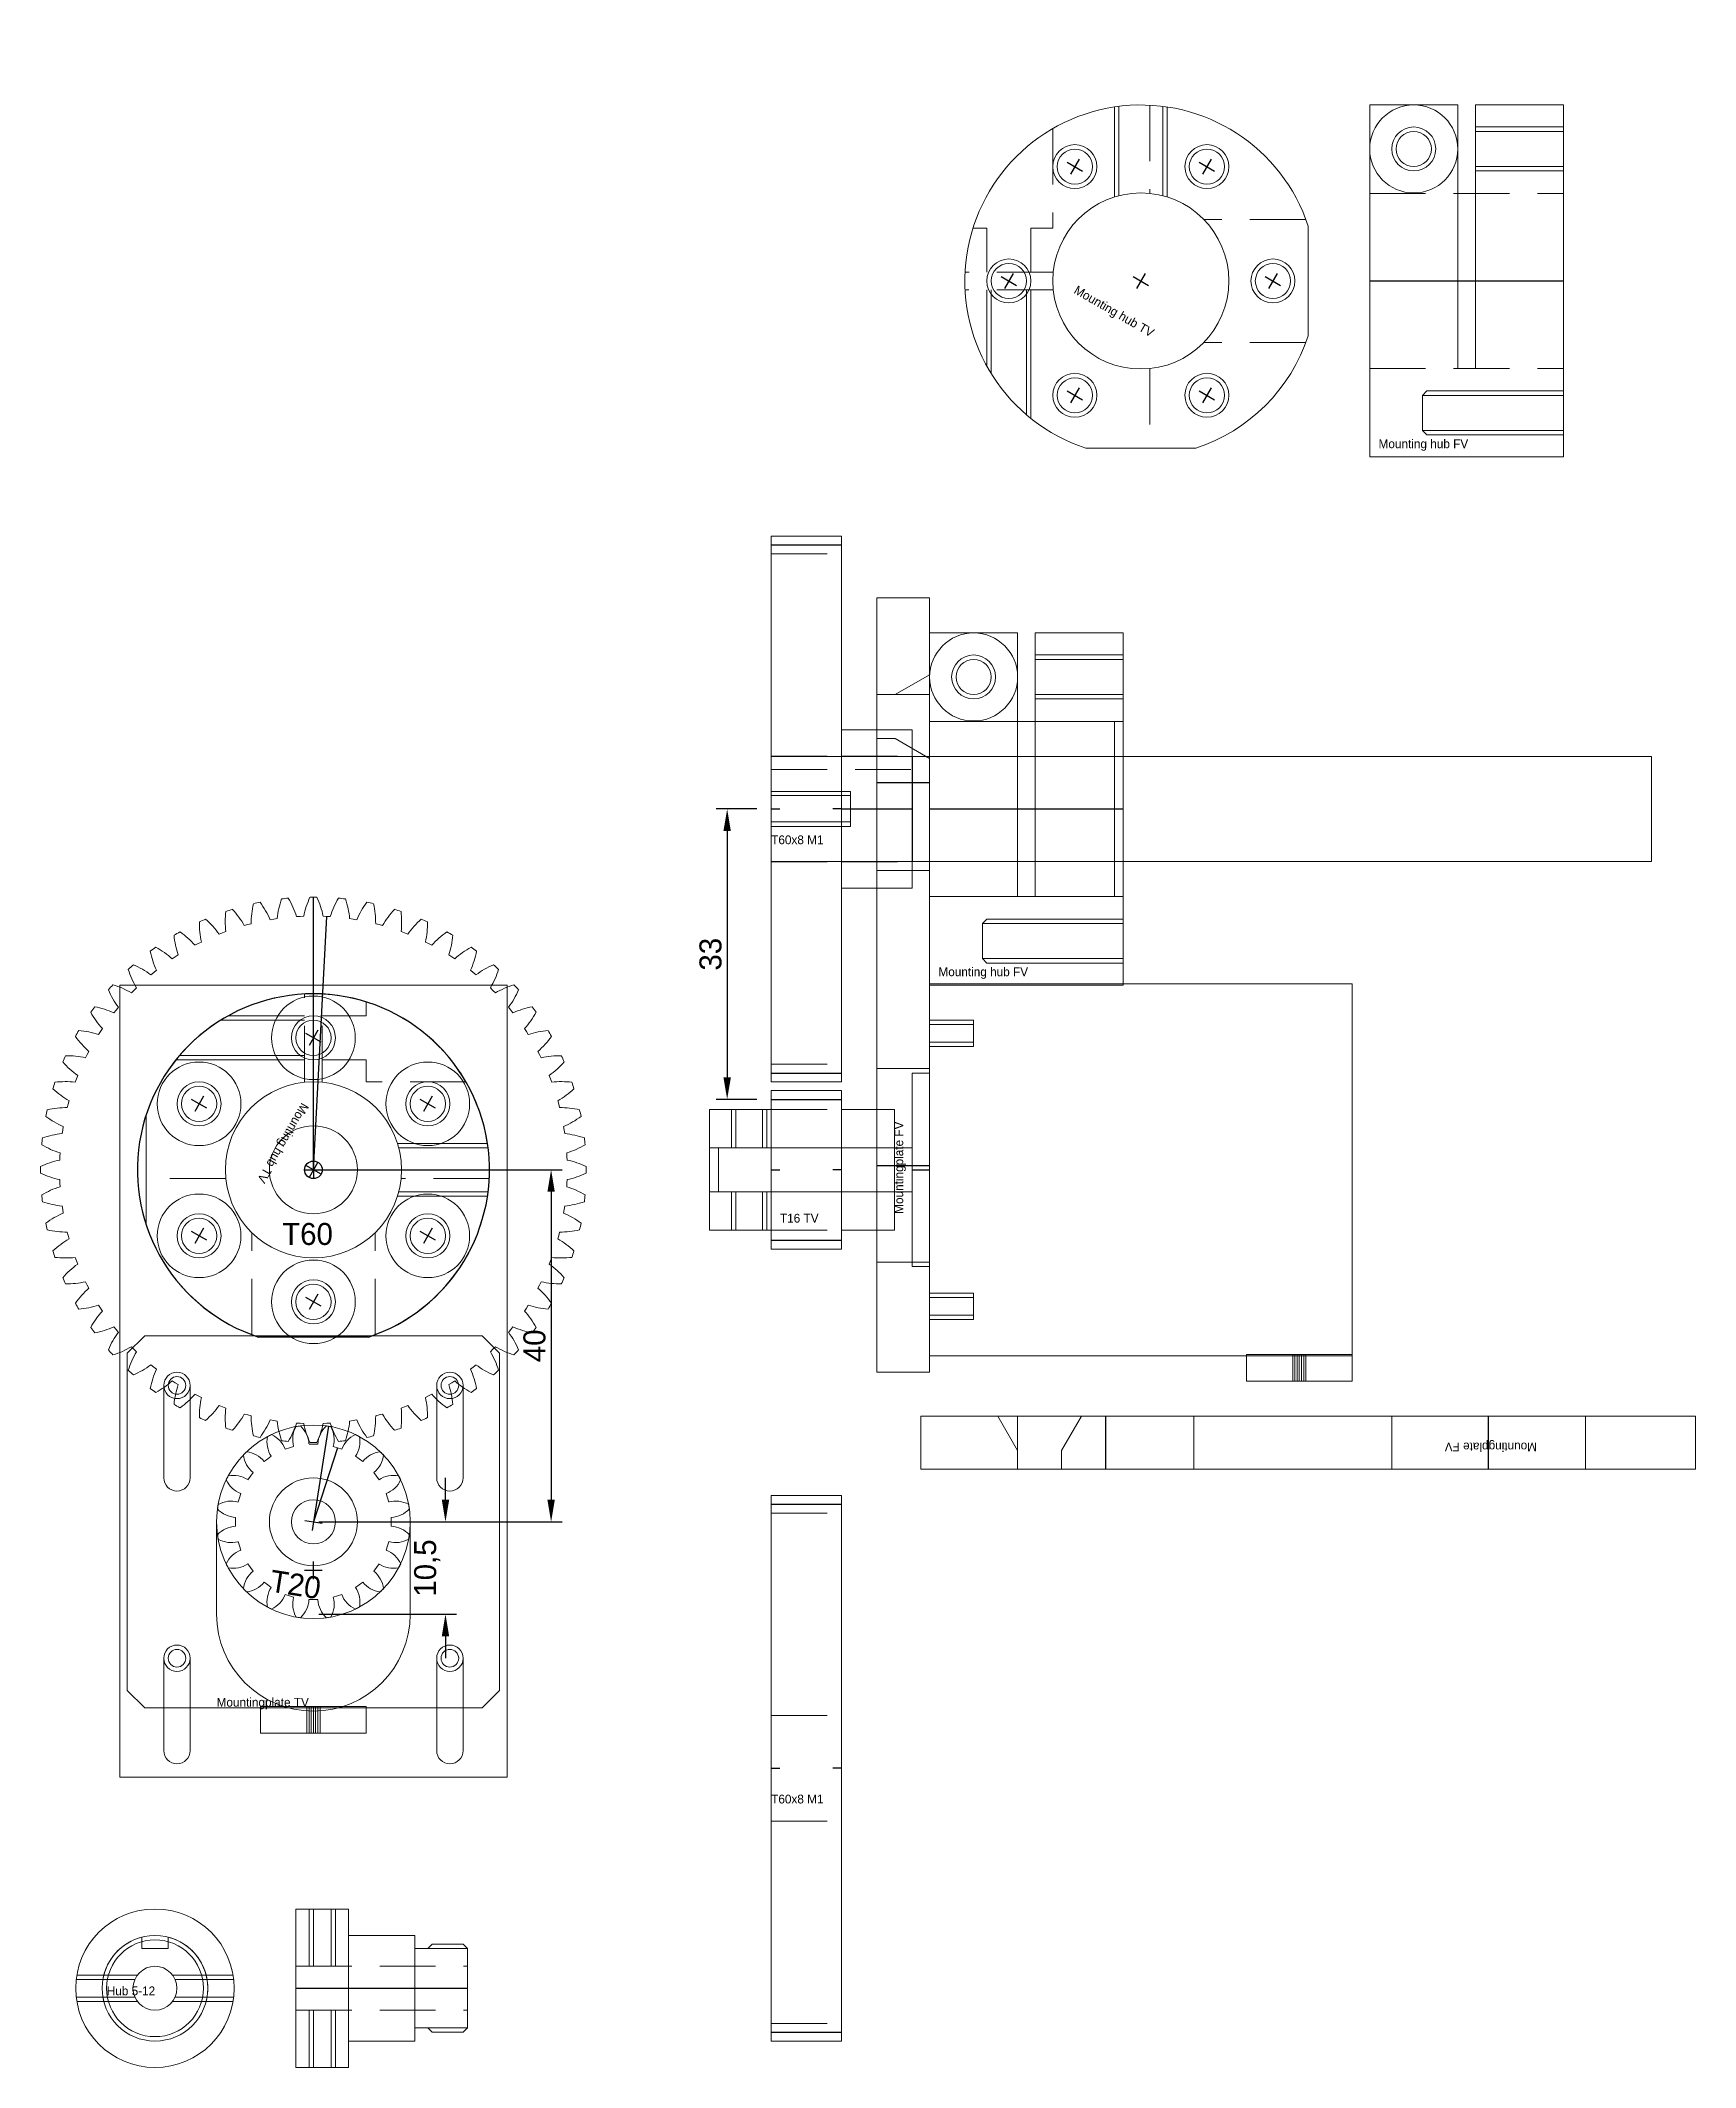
# Model space of a CAD drawing. Header units: millimetres. Extents: x 7 to 195, y 62 to 292.
import ezdxf

# ---------------------------------------------------------------- set-up
doc = ezdxf.new("R2010")
doc.units = ezdxf.units.MM
doc.linetypes.add('DASHED2', pattern=[9.525, 6.35, -3.175])
for name, color, linetype in [('Dim', 1, 'Continuous'), ('Hulplijn', 3, 'Continuous'), ('Text', 7, 'Continuous')]:
    doc.layers.add(name, color=color, linetype=linetype)
for name, color, linetype, lineweight in [('Inner', 8, 'DASHED2', 9), ('Main', 7, 'Continuous', 20), ('Screw', 7, 'Continuous', 20), ('Screw Inner', 8, 'Continuous', 9)]:
    doc.layers.add(name, color=color, linetype=linetype, lineweight=lineweight)
doc.dimstyles.new('ISO-25', dxfattribs={"dimtxt": 2.5, "dimasz": 2.5, "dimexe": 1.25, "dimexo": 0.625, "dimtad": 1, "dimtxsty": 'Standard', "dimcen": 2.5, "dimadec": 0, "dimazin": 0, "dimtfac": 1, "dimtmove": 0, "dimatfit": 3, "dimfxl": 1, "dimarcsym": 0})

# ---------------------------------------------------------------- blocks, each defined once
blk = doc.blocks.new('LEIAS FV')
at = {"layer": 'Hulplijn'}
blk.add_line((16, 6), (16, -6), dxfattribs=at)
at = {"layer": 'Inner'}
for p, q in [((16, 4.5), (16, 6)), ((0, 4.5), (16, 4.5))]:
    blk.add_line(p, q, dxfattribs=at)
at = {"layer": 'Main'}
for p, q in [((39, 9.95), (18, 9.95)), ((18, 9.95), (18, -9.95)), ((39, 9.95), (39, -9.95)), ((9, 2), (0, 2)), ((9, -2), (9, 2)), ((0, -2), (9, -2)), ((18, -9.95), (39, -9.95))]:
    blk.add_line(p, q, dxfattribs=at)
blk.add_lwpolyline([(0, -5.96), (100, -5.96), (100, 5.96), (0, 5.96)], close=True, dxfattribs=at)
at = {"layer": 'Screw Inner'}
for p, q in [((0, 1.54), (9, 1.54)), ((0, -1.46), (9, -1.46))]:
    blk.add_line(p, q, dxfattribs=at)
blk = doc.blocks.new('MOUNTINGPLATE TV')
at = {"layer": 'Hulplijn'}
for p, q in [((6.24, -19), (-6.24, -19)), ((-1, -45.5), (1, -45.5)), ((0, -46.5), (0, -44.5))]:
    blk.add_line(p, q, dxfattribs=at)
blk.add_circle((0, 0), 1, dxfattribs=at)
blk.add_arc((0, 0), 20, 288.1949, 251.8051, dxfattribs=at)
at = {"layer": 'Main'}
for p, q in [((-22, 21), (-22, -69)), ((-22, 21), (22, 21)), ((22, 21), (22, -69)), ((-17, -24.5), (-17, -35)), ((-14, -24.5), (-14, -35)), ((14, -24.5), (14, -35)), ((17, -24.5), (17, -35)), ((-11, -40), (-11, -50.5)), ((11, -40), (11, -50.5)), ((-17, -55.5), (-17, -66)), ((-14, -55.5), (-14, -66)), ((14, -55.5), (14, -66)), ((17, -55.5), (17, -66)), ((-22, -69), (22, -69))]:
    blk.add_line(p, q, dxfattribs=at)
for centre, radius in [((0, 15), 4.75), ((0, 15), 2.5), ((-12.99, 7.5), 4.75), ((12.99, 7.5), 4.75), ((-12.99, 7.5), 2.5), ((0, 0), 10), ((12.99, 7.5), 2.5), ((-12.99, -7.5), 4.75), ((12.99, -7.5), 4.75), ((-12.99, -7.5), 2.5), ((12.99, -7.5), 2.5), ((0, -15), 4.75), ((0, -15), 2.5)]:
    blk.add_circle(centre, radius, dxfattribs=at)
for centre, radius, start, end in [((-15.5, -24.5), 1.5, 0, 180), ((15.5, -24.5), 1.5, 0, 180), ((0, -40), 11, 0, 180), ((-15.5, -35), 1.5, 180, 0), ((15.5, -35), 1.5, 180, 0), ((0, -50.5), 11, 180, 0), ((-15.5, -55.5), 1.5, 0, 180), ((15.5, -55.5), 1.5, 0, 180), ((-15.5, -66), 1.5, 180, 0), ((15.5, -66), 1.5, 180, 0)]:
    blk.add_arc(centre, radius, start, end, dxfattribs=at)
at = {"layer": 'Text', "insert": (-11, -60), "char_height": 1, "attachment_point": 1}
blk.add_mtext('Mountingplate TV', dxfattribs=at)
blk = doc.blocks.new('Mountinghole M5')
at = {"layer": 'Hulplijn'}
for p, q in [((-1, 0), (1, 0)), ((0, 1), (0, -1))]:
    blk.add_line(p, q, dxfattribs=at)
at = {"layer": 'Screw'}
for radius in [2.5, 2]:
    blk.add_circle((0, 0), radius, dxfattribs=at)
blk = doc.blocks.new('MOUNTINGBUS TV')
at = {"layer": 'Hulplijn'}
for p, q in [((-1, 0), (1, 0)), ((0, 1), (0, -1))]:
    blk.add_line(p, q, dxfattribs=at)
at = {"layer": 'Inner'}
for p, q in [((-9.12, 17.8), (-4.11, 9.12)), ((12.72, 15.43), (2.68, 9.63)), ((-17.32, 10), (-11.66, 0.2)), ((19.72, 3.31), (9.68, -2.49)), ((-13.83, -1.05), (-11.66, 0.2)), ((-13.83, -1.05), (-11.33, -5.38)), ((-19.52, -4.34), (-18.16, -3.55)), ((-18.16, -3.55), (-15.66, -7.88)), ((-9.16, -4.13), (-17.82, -9.13)), ((-8.16, -5.87), (-16.82, -10.87)), ((5.84, -8.12), (10.37, -15.95))]:
    blk.add_line(p, q, dxfattribs=at)
at = {"layer": 'Main'}
for p, q in [((13.33, 14.91), (19.58, 4.09)), ((4.09, -19.58), (14.91, -13.33))]:
    blk.add_line(p, q, dxfattribs=at)
blk.add_circle((0, 0), 10, dxfattribs=at)
for start, end in [(48.1949, 281.8051), (318.1949, 11.8051)]:
    blk.add_arc((0, 0), 20, start, end, dxfattribs=at)
at = {"layer": 'Screw Inner'}
for p, q in [((-2.68, 9.64), (-7.76, 18.43)), ((-2.17, 9.76), (-7.29, 18.62)), ((-7.37, 6.76), (-12.48, 15.62)), ((-7.01, 7.14), (-12.09, 15.93)), ((-10.76, -7.37), (-3.66, -19.66)), ((-10.33, -7.12), (-3.02, -19.77)), ((-14.66, -9.62), (-10.31, -17.14)), ((-14.22, -9.37), (-9.45, -17.62))]:
    blk.add_line(p, q, dxfattribs=at)
at = {"layer": 'Dim'}
for p in [(0, 15), (-12.99, 7.5), (12.99, 7.5), (-12.99, -7.5), (12.99, -7.5), (0, -15)]:
    blk.add_blockref('Mountinghole M5', p, dxfattribs=at)
at = {"layer": 'Text', "insert": (-6, -4), "char_height": 1, "attachment_point": 1}
blk.add_mtext('Mounting hub TV', dxfattribs=at)
blk = doc.blocks.new('MOUNTINGPLATE FV')
at = {"layer": 'Hulplijn'}
for p, q in [((-6, 0), (0, 0)), ((-6, -43.5), (0, -43.5))]:
    blk.add_line(p, q, dxfattribs=at)
at = {"layer": 'Inner'}
for p, q in [((-3.9, 10), (0, 12.25)), ((-6, 10), (0, 10)), ((-6, 10), (-3.9, 10)), ((-6, 5), (-3.9, 5)), ((-3.9, 5), (0, 2.75)), ((-6, -10), (0, -10)), ((-6, -32.5), (0, -32.5)), ((-6, -54.5), (0, -54.5))]:
    blk.add_line(p, q, dxfattribs=at)
at = {"layer": 'Main'}
for p, q in [((-6, 21), (0, 21)), ((-6, -67), (-6, 21)), ((0, 21), (0, -67)), ((0, -67), (-6, -67))]:
    blk.add_line(p, q, dxfattribs=at)
at = {"layer": 'Text', "insert": (-4, -49), "char_height": 1, "attachment_point": 1, "rotation": 90}
blk.add_mtext('Mountingplate FV', dxfattribs=at)
blk = doc.blocks.new('NEMA 17 STEPPER FV')
at = {"layer": 'Hulplijn'}
blk.add_line((-2, 0), (0, 0), dxfattribs=at)
at = {"layer": 'Main'}
for p, q in [((-2, 2.5), (-24, 2.5)), ((-24, 2.5), (-24, -2.5)), ((-24, -2.5), (-2, -2.5)), ((41.25, -24), (41.25, -21)), ((41.5, -24), (41.5, -21)), ((41.75, -24), (41.75, -21)), ((42, -24), (42, -21)), ((42.25, -24), (42.25, -21)), ((42.5, -24), (42.5, -21)), ((42.75, -24), (42.75, -21))]:
    blk.add_line(p, q, dxfattribs=at)
for points in [[(0, -21.15), (48, -21.15), (48, 21.15), (0, 21.15)], [(-2, -11), (0, -11), (0, 11), (-2, 11)], [(36, -21), (48, -21), (48, -24), (36, -24)]]:
    blk.add_lwpolyline(points, close=True, dxfattribs=at)
at = {"layer": 'Screw Inner'}
for p, q in [((0, 17), (5, 17)), ((0, 16.5), (5, 16.5)), ((5, 17), (5, 14)), ((5, 14.5), (0, 14.5)), ((5, 14), (0, 14)), ((0, -14), (5, -14)), ((0, -14.5), (5, -14.5)), ((5, -14), (5, -17)), ((5, -16.5), (0, -16.5)), ((5, -17), (0, -17))]:
    blk.add_line(p, q, dxfattribs=at)
blk = doc.blocks.new('MOUNTINGBUS FV')
at = {"layer": 'Hulplijn'}
blk.add_line((0, 0), (22, 0), dxfattribs=at)
at = {"layer": 'Inner'}
for p, q in [((0, 9.95), (22, 9.95)), ((0, -9.95), (22, -9.95))]:
    blk.add_line(p, q, dxfattribs=at)
at = {"layer": 'Main'}
for p, q in [((0, 20), (10, 20)), ((0, 20), (0, -20)), ((10, 20), (10, -9.95)), ((12, 20), (12, -9.95)), ((12, 20), (22, 20)), ((22, 20), (22, -20)), ((10, -9.95), (12, -9.95)), ((0, -20), (22, -20))]:
    blk.add_line(p, q, dxfattribs=at)
blk.add_circle((5, 15), 5, dxfattribs=at)
at = {"layer": 'Screw'}
for radius in [2.5, 2]:
    blk.add_circle((5, 15), radius, dxfattribs=at)
at = {"layer": 'Screw Inner'}
for p, q in [((12, 17.5), (22, 17.5)), ((12, 17), (22, 17)), ((12, 13), (22, 13)), ((12, 12.5), (22, 12.5)), ((6.5, -12.5), (6, -13)), ((6, -13), (22, -13)), ((6, -13), (6, -17)), ((6.5, -12.5), (22, -12.5)), ((6, -17), (22, -17)), ((6, -17), (6.5, -17.5)), ((6.5, -17.5), (22, -17.5))]:
    blk.add_line(p, q, dxfattribs=at)
at = {"layer": 'Text', "insert": (1, -18), "char_height": 1, "attachment_point": 1}
blk.add_mtext('Mounting hub FV', dxfattribs=at)
blk = doc.blocks.new('Afstandbus 8x18x12')
at = {"layer": 'Hulplijn'}
blk.add_line((0, 0), (8, 0), dxfattribs=at)
at = {"layer": 'Inner'}
for p, q in [((0, 6), (8, 6)), ((0, -6), (8, -6))]:
    blk.add_line(p, q, dxfattribs=at)
at = {"layer": 'Main'}
blk.add_lwpolyline([(0, -9), (8, -9), (8, 9), (0, 9)], close=True, dxfattribs=at)
blk = doc.blocks.new('NEMA 17 STEPPER TV')
at = {"layer": 'Main'}
for p, q in [((-0.75, -24), (-0.75, -21)), ((-0.5, -24), (-0.5, -21)), ((-0.25, -24), (-0.25, -21)), ((0, -24), (0, -21)), ((0.25, -24), (0.25, -21)), ((0.5, -24), (0.5, -21)), ((0.75, -24), (0.75, -21))]:
    blk.add_line(p, q, dxfattribs=at)
for points in [[(-19.15, -21.15), (19.15, -21.15), (21.15, -19.15), (21.15, 19.15), (19.15, 21.15), (-19.15, 21.15), (-21.15, 19.15), (-21.15, -19.15)], [(-6, -21), (6, -21), (6, -24), (-6, -24)]]:
    blk.add_lwpolyline(points, close=True, dxfattribs=at)
for radius in [11, 2.5]:
    blk.add_circle((0, 0), radius, dxfattribs=at)
at = {"layer": 'Screw'}
for centre, radius in [((-15.5, 15.5), 1.5), ((-15.5, 15.5), 1.5), ((-15.5, 15.5), 1), ((-15.5, 15.5), 1), ((15.5, 15.5), 1.5), ((15.5, 15.5), 1.5), ((15.5, 15.5), 1), ((15.5, 15.5), 1), ((-15.5, -15.5), 1.5), ((-15.5, -15.5), 1), ((15.5, -15.5), 1.5), ((15.5, -15.5), 1)]:
    blk.add_circle(centre, radius, dxfattribs=at)
blk = doc.blocks.new('VERLOOP 5 12 TV')
at = {"layer": 'Main'}
blk.add_lwpolyline([(-1.5, 5.81), (-1.5, 4.5), (1.5, 4.5), (1.5, 5.81)], dxfattribs=at)
for radius in [9, 6, 2.5]:
    blk.add_circle((0, 0), radius, dxfattribs=at)
for start, end in [(104.4775, 170.4059), (345.5225, 75.5225), (189.5941, 194.4775)]:
    blk.add_arc((0, 0), 6, start, end, dxfattribs=at)
at = {"layer": 'Screw Inner'}
for p, q in [((-8.94, 1), (-2.29, 1)), ((-8.87, 1.5), (-2, 1.5)), ((8.87, 1.5), (2, 1.5)), ((8.94, 1), (2.29, 1)), ((-8.94, -1), (-2.29, -1)), ((-8.87, -1.5), (-2, -1.5)), ((8.87, -1.5), (2, -1.5)), ((8.94, -1), (2.29, -1))]:
    blk.add_line(p, q, dxfattribs=at)
for radius in [6, 5.5]:
    blk.add_circle((0, 0), radius, dxfattribs=at)
blk.add_arc((0, 0), 6, 189.5941, 194.4775, dxfattribs=at)
at = {"layer": 'Text', "insert": (-5.48, 0.2), "char_height": 1, "attachment_point": 1}
blk.add_mtext('Hub 5-12', dxfattribs=at)
blk = doc.blocks.new('VERLOOP 5 12 FV')
at = {"layer": 'Hulplijn'}
blk.add_line((-6, 0), (13.5, 0), dxfattribs=at)
at = {"layer": 'Inner'}
for p, q in [((-6, 2.5), (13.5, 2.5)), ((-6, -2.5), (13.5, -2.5))]:
    blk.add_line(p, q, dxfattribs=at)
at = {"layer": 'Main'}
for p, q in [((-6, 9), (0, 9)), ((-6, -9), (-6, 9)), ((0, 9), (0, -9)), ((0, 6), (7.5, 6)), ((7.5, -6), (7.5, 6)), ((13, 5), (13.5, 4.5)), ((13.5, 4.5), (13.5, -4.5)), ((13, -5), (13.5, -4.5)), ((0, -6), (7.5, -6)), ((-6, -9), (0, -9))]:
    blk.add_line(p, q, dxfattribs=at)
at = {"layer": 'Screw'}
for p, q in [((9.5, 5), (9, 4.5)), ((13, 5), (9.5, 5)), ((13.5, 4.5), (7.5, 4.5)), ((13.5, -4.5), (7.5, -4.5)), ((9.5, -5), (9, -4.5)), ((13, -5), (9.5, -5))]:
    blk.add_line(p, q, dxfattribs=at)
at = {"layer": 'Screw Inner'}
for p, q in [((-4.5, 9), (-4.5, 2.5)), ((-4, 9), (-4, 2.5)), ((-2, 9), (-2, 2.5)), ((-1.5, 9), (-1.5, 2.5)), ((-4.5, -2.5), (-4.5, -9)), ((-4, -2.5), (-4, -9)), ((-2, -2.5), (-2, -9)), ((-1.5, -2.5), (-1.5, -9))]:
    blk.add_line(p, q, dxfattribs=at)
blk = doc.blocks.new('*D49')
at = {"color": 0, "linetype": 'ByBlock', "lineweight": -2}
for p, q in [((88.38, 205), (83.75, 205)), ((85, 202.5), (85, 174.5)), ((88.38, 172), (83.75, 172))]:
    blk.add_line(p, q, dxfattribs=at)
at = {"color": 0, "linetype": 'ByBlock'}
for points in [[(85, 205), (84.58, 202.5), (85.42, 202.5)], [(85, 172), (84.58, 174.5), (85.42, 174.5)]]:
    blk.add_solid(points, dxfattribs=at)
at = {"layer": 'DEFPOINTS', "color": 0, "linetype": 'ByBlock'}
for p in [(89, 205), (89, 172)]:
    blk.add_point(p, dxfattribs=at)
at = {"color": 0, "linetype": 'ByBlock', "lineweight": -2, "insert": (83.12, 188.5), "char_height": 2.5, "attachment_point": 5, "rotation": 90}
blk.add_mtext('\\A1;33', dxfattribs=at)
blk = doc.blocks.new('*D19')
at = {"color": 0, "linetype": 'ByBlock', "lineweight": -2}
for p, q in [((38.62, 164), (66.25, 164)), ((65, 161.5), (65, 126.5)), ((38.62, 124), (66.25, 124))]:
    blk.add_line(p, q, dxfattribs=at)
at = {"color": 0, "linetype": 'ByBlock'}
for points in [[(65, 164), (64.58, 161.5), (65.42, 161.5)], [(65, 124), (64.58, 126.5), (65.42, 126.5)]]:
    blk.add_solid(points, dxfattribs=at)
at = {"layer": 'DEFPOINTS', "color": 0, "linetype": 'ByBlock'}
for p in [(38, 164), (38, 124)]:
    blk.add_point(p, dxfattribs=at)
at = {"color": 0, "linetype": 'ByBlock', "lineweight": -2, "insert": (63.12, 144), "char_height": 2.5, "attachment_point": 5, "rotation": 90}
blk.add_mtext('\\A1;40', dxfattribs=at)
blk = doc.blocks.new('T60')
at = {"layer": 'Hulplijn'}
for p, q in [((0, 0), (0, 31)), ((0, 0), (1.51, 28.8)), ((-1, 0), (1, 0)), ((0, 1), (0, -1))]:
    blk.add_line(p, q, dxfattribs=at)
at = {"layer": 'Main'}
for p, q in [((-7.86, 27.75), (-7.46, 27.86)), ((-7.07, 27.96), (-7.46, 27.86)), ((-4.91, 28.42), (-4.51, 28.48)), ((-4.11, 28.55), (-4.51, 28.48)), ((-1.92, 28.78), (-1.51, 28.8)), ((-1.1, 28.82), (-1.51, 28.8)), ((1.1, 28.82), (1.51, 28.8)), ((1.92, 28.78), (1.51, 28.8)), ((4.11, 28.55), (4.51, 28.48)), ((4.91, 28.42), (4.51, 28.48)), ((7.07, 27.96), (7.46, 27.86)), ((7.86, 27.75), (7.46, 27.86)), ((-13.46, 25.51), (-13.09, 25.7)), ((-12.73, 25.88), (-13.09, 25.7)), ((-10.72, 26.78), (-10.34, 26.92)), ((-9.95, 27.07), (-10.34, 26.92)), ((9.95, 27.07), (10.34, 26.92)), ((10.72, 26.78), (10.34, 26.92)), ((12.73, 25.88), (13.09, 25.7)), ((13.46, 25.51), (13.09, 25.7)), ((-16.05, 23.97), (-15.71, 24.19)), ((-15.37, 24.41), (-15.71, 24.19)), ((15.37, 24.41), (15.71, 24.19)), ((16.05, 23.97), (15.71, 24.19)), ((-18.47, 22.16), (-18.15, 22.41)), ((-17.83, 22.67), (-18.15, 22.41)), ((17.83, 22.67), (18.15, 22.41)), ((18.47, 22.16), (18.15, 22.41)), ((-22.16, 18.47), (-22.41, 18.15)), ((-20.68, 20.1), (-20.39, 20.39)), ((-20.1, 20.68), (-20.39, 20.39)), ((20.1, 20.68), (20.39, 20.39)), ((20.68, 20.1), (20.39, 20.39)), ((22.16, 18.47), (22.41, 18.15)), ((-22.67, 17.83), (-22.41, 18.15)), ((22.67, 17.83), (22.41, 18.15)), ((-24.41, 15.37), (-24.19, 15.71)), ((-23.97, 16.05), (-24.19, 15.71)), ((23.97, 16.05), (24.19, 15.71)), ((24.41, 15.37), (24.19, 15.71)), ((-25.88, 12.73), (-25.7, 13.09)), ((-25.51, 13.46), (-25.7, 13.09)), ((25.51, 13.46), (25.7, 13.09)), ((25.88, 12.73), (25.7, 13.09)), ((-27.07, 9.95), (-26.92, 10.34)), ((-26.78, 10.72), (-26.92, 10.34)), ((26.78, 10.72), (26.92, 10.34)), ((27.07, 9.95), (26.92, 10.34)), ((-27.96, 7.07), (-27.86, 7.46)), ((-27.75, 7.86), (-27.86, 7.46)), ((27.75, 7.86), (27.86, 7.46)), ((27.96, 7.07), (27.86, 7.46)), ((-28.42, 4.91), (-28.48, 4.51)), ((28.42, 4.91), (28.48, 4.51)), ((-28.55, 4.11), (-28.48, 4.51)), ((28.55, 4.11), (28.48, 4.51)), ((-28.82, 1.1), (-28.8, 1.51)), ((-28.78, 1.92), (-28.8, 1.51)), ((28.78, 1.92), (28.8, 1.51)), ((28.82, 1.1), (28.8, 1.51)), ((-28.82, -1.1), (-28.8, -1.51)), ((-28.78, -1.92), (-28.8, -1.51)), ((28.78, -1.92), (28.8, -1.51)), ((28.82, -1.1), (28.8, -1.51)), ((-28.55, -4.11), (-28.48, -4.51)), ((-28.42, -4.91), (-28.48, -4.51)), ((28.42, -4.91), (28.48, -4.51)), ((28.55, -4.11), (28.48, -4.51)), ((-27.96, -7.07), (-27.86, -7.46)), ((-27.75, -7.86), (-27.86, -7.46)), ((27.75, -7.86), (27.86, -7.46)), ((27.96, -7.07), (27.86, -7.46)), ((-27.07, -9.95), (-26.92, -10.34)), ((-26.78, -10.72), (-26.92, -10.34)), ((26.78, -10.72), (26.92, -10.34)), ((27.07, -9.95), (26.92, -10.34)), ((-25.88, -12.73), (-25.7, -13.09)), ((-25.51, -13.46), (-25.7, -13.09)), ((25.51, -13.46), (25.7, -13.09)), ((25.88, -12.73), (25.7, -13.09)), ((-24.41, -15.37), (-24.19, -15.71)), ((-23.97, -16.05), (-24.19, -15.71)), ((23.97, -16.05), (24.19, -15.71)), ((24.41, -15.37), (24.19, -15.71)), ((-22.67, -17.83), (-22.41, -18.15)), ((-22.16, -18.47), (-22.41, -18.15)), ((22.16, -18.47), (22.41, -18.15)), ((22.67, -17.83), (22.41, -18.15)), ((-20.68, -20.1), (-20.39, -20.39)), ((-20.1, -20.68), (-20.39, -20.39)), ((20.1, -20.68), (20.39, -20.39)), ((20.68, -20.1), (20.39, -20.39)), ((-18.47, -22.16), (-18.15, -22.41)), ((-17.83, -22.67), (-18.15, -22.41)), ((17.83, -22.67), (18.15, -22.41)), ((18.47, -22.16), (18.15, -22.41)), ((-16.05, -23.97), (-15.71, -24.19)), ((-15.37, -24.41), (-15.71, -24.19)), ((15.37, -24.41), (15.71, -24.19)), ((16.05, -23.97), (15.71, -24.19)), ((-13.46, -25.51), (-13.09, -25.7)), ((-12.73, -25.88), (-13.09, -25.7)), ((-10.72, -26.78), (-10.34, -26.92)), ((-9.95, -27.07), (-10.34, -26.92)), ((9.95, -27.07), (10.34, -26.92)), ((10.72, -26.78), (10.34, -26.92)), ((12.73, -25.88), (13.09, -25.7)), ((13.46, -25.51), (13.09, -25.7)), ((-7.86, -27.75), (-7.46, -27.86)), ((-7.07, -27.96), (-7.46, -27.86)), ((-4.91, -28.42), (-4.51, -28.48)), ((-4.11, -28.55), (-4.51, -28.48)), ((-1.92, -28.78), (-1.51, -28.8)), ((-1.1, -28.82), (-1.51, -28.8)), ((1.1, -28.82), (1.51, -28.8)), ((1.92, -28.78), (1.51, -28.8)), ((4.11, -28.55), (4.51, -28.48)), ((4.91, -28.42), (4.51, -28.48)), ((7.07, -27.96), (7.46, -27.86)), ((7.86, -27.75), (7.46, -27.86))]:
    blk.add_line(p, q, dxfattribs=at)
blk.add_circle((0, 0), 5, dxfattribs=at)
for centre, radius, start, end in [((2.93, 28.03), 10, 167.2548, 180.4041), ((0, 0), 31, 101.2827, 102.7173), ((-14.08, 24.42), 10, 23.5959, 36.7452), ((5.84, 27.57), 10, 161.2548, 174.4041), ((0, 0), 31, 95.2827, 96.7173), ((-11.45, 25.76), 10, 17.5959, 30.7452), ((8.69, 26.81), 10, 155.2548, 168.4041), ((0, 0), 31, 89.2827, 90.7173), ((-8.69, 26.81), 10, 11.5959, 24.7452), ((11.45, 25.76), 10, 149.2548, 162.4041), ((0, 0), 31, 83.2827, 84.7173), ((-5.84, 27.57), 10, 5.5959, 18.7452), ((14.08, 24.42), 10, 143.2548, 156.4041), ((0, 0), 31, 77.2827, 78.7173), ((-2.93, 28.03), 10, 359.5959, 12.7452), ((0, 0), 31, 113.2827, 114.7173), ((-2.96, 28.03), 10, 179.2548, 192.4041), ((-18.85, 20.96), 10, 35.5959, 48.7452), ((-0.02, 28.19), 10, 173.2548, 186.4041), ((0, 0), 31, 107.2827, 108.7173), ((-16.55, 22.81), 10, 29.5959, 42.7452), ((16.55, 22.81), 10, 137.2548, 150.4041), ((0, 0), 31, 71.2827, 72.7173), ((0.02, 28.19), 10, 353.5959, 6.7452), ((18.85, 20.96), 10, 131.2548, 144.4041), ((0, 0), 31, 65.2827, 66.7173), ((2.96, 28.03), 10, 347.5959, 0.7452), ((0, 0), 31, 119.2827, 120.7173), ((-5.88, 27.57), 10, 185.2548, 198.4041), ((-20.93, 18.87), 10, 41.5959, 54.7452), ((20.93, 18.87), 10, 125.2548, 138.4041), ((0, 0), 31, 59.2827, 60.7173), ((5.88, 27.57), 10, 341.5959, 354.7452), ((0, 0), 31, 131.2827, 132.7173), ((-24.4, 14.11), 10, 53.5959, 66.7452), ((0, 0), 31, 125.2827, 126.7173), ((-8.73, 26.8), 10, 191.2548, 204.4041), ((-22.79, 16.58), 10, 47.5959, 60.7452), ((22.79, 16.58), 10, 119.2548, 132.4041), ((8.73, 26.8), 10, 335.5959, 348.7452), ((0, 0), 31, 53.2827, 54.7173), ((24.4, 14.11), 10, 113.2548, 126.4041), ((0, 0), 31, 47.2827, 48.7173), ((0, 0), 31, 137.2827, 138.7173), ((-25.74, 11.48), 10, 59.5959, 72.7452), ((-11.48, 25.74), 10, 197.2548, 210.4041), ((11.48, 25.74), 10, 329.5959, 342.7452), ((25.74, 11.48), 10, 107.2548, 120.4041), ((0, 0), 31, 41.2827, 42.7173), ((0, 0), 31, 143.2827, 144.7173), ((-26.8, 8.73), 10, 65.5959, 78.7452), ((-14.11, 24.4), 10, 203.2548, 216.4041), ((14.11, 24.4), 10, 323.5959, 336.7452), ((26.8, 8.73), 10, 101.2548, 114.4041), ((0, 0), 31, 35.2827, 36.7173), ((-16.58, 22.79), 10, 209.2548, 222.4041), ((16.58, 22.79), 10, 317.5959, 330.7452), ((0, 0), 31, 149.2827, 150.7173), ((-18.87, 20.93), 10, 215.2548, 228.4041), ((-27.57, 5.88), 10, 71.5959, 84.7452), ((27.57, 5.88), 10, 95.2548, 108.4041), ((18.87, 20.93), 10, 311.5959, 324.7452), ((0, 0), 31, 29.2827, 30.7173), ((0, 0), 31, 155.2827, 156.7173), ((-20.96, 18.85), 10, 221.2548, 234.4041), ((-28.03, 2.96), 10, 77.5959, 90.7452), ((28.03, 2.96), 10, 89.2548, 102.4041), ((20.96, 18.85), 10, 305.5959, 318.7452), ((0, 0), 31, 23.2827, 24.7173), ((0, 0), 31, 161.2827, 162.7173), ((-28.19, 0.02), 10, 83.5959, 96.7452), ((28.19, 0.02), 10, 83.2548, 96.4041), ((0, 0), 31, 17.2827, 18.7173), ((-28.03, -2.93), 10, 89.5959, 102.7452), ((-22.81, 16.55), 10, 227.2548, 240.4041), ((22.81, 16.55), 10, 299.5959, 312.7452), ((28.03, -2.93), 10, 77.2548, 90.4041), ((0, 0), 31, 167.2827, 168.7173), ((-24.42, 14.08), 10, 233.2548, 246.4041), ((24.42, 14.08), 10, 293.5959, 306.7452), ((0, 0), 31, 11.2827, 12.7173), ((0, 0), 31, 173.2827, 174.7173), ((-25.76, 11.45), 10, 239.2548, 252.4041), ((-27.57, -5.84), 10, 95.5959, 108.7452), ((27.57, -5.84), 10, 71.2548, 84.4041), ((25.76, 11.45), 10, 287.5959, 300.7452), ((0, 0), 31, 5.2827, 6.7173), ((-26.81, -8.69), 10, 101.5959, 114.7452), ((0, 0), 31, 179.2827, 180.7173), ((26.81, -8.69), 10, 65.2548, 78.4041), ((0, 0), 31, 359.2827, 0.7173), ((-26.81, 8.69), 10, 245.2548, 258.4041), ((-25.76, -11.45), 10, 107.5959, 120.7452), ((25.76, -11.45), 10, 59.2548, 72.4041), ((26.81, 8.69), 10, 281.5959, 294.7452), ((0, 0), 31, 185.2827, 186.7173), ((-27.57, 5.84), 10, 251.2548, 264.4041), ((27.57, 5.84), 10, 275.5959, 288.7452), ((0, 0), 31, 353.2827, 354.7173), ((-24.42, -14.08), 10, 113.5959, 126.7452), ((0, 0), 31, 191.2827, 192.7173), ((-28.03, 2.93), 10, 257.2548, 270.4041), ((28.03, 2.93), 10, 269.5959, 282.7452), ((24.42, -14.08), 10, 53.2548, 66.4041), ((0, 0), 31, 347.2827, 348.7173), ((-22.81, -16.55), 10, 119.5959, 132.7452), ((0, 0), 31, 197.2827, 198.7173), ((22.81, -16.55), 10, 47.2548, 60.4041), ((0, 0), 31, 341.2827, 342.7173), ((-28.19, -0.02), 10, 263.2548, 276.4041), ((-20.96, -18.85), 10, 125.5959, 138.7452), ((20.96, -18.85), 10, 41.2548, 54.4041), ((28.19, -0.02), 10, 263.5959, 276.7452), ((0, 0), 31, 203.2827, 204.7173), ((-28.03, -2.96), 10, 269.2548, 282.4041), ((-18.87, -20.93), 10, 131.5959, 144.7452), ((18.87, -20.93), 10, 35.2548, 48.4041), ((28.03, -2.96), 10, 257.5959, 270.7452), ((0, 0), 31, 335.2827, 336.7173), ((0, 0), 31, 209.2827, 210.7173), ((-27.57, -5.88), 10, 275.2548, 288.4041), ((-16.58, -22.79), 10, 137.5959, 150.7452), ((16.58, -22.79), 10, 29.2548, 42.4041), ((27.57, -5.88), 10, 251.5959, 264.7452), ((0, 0), 31, 329.2827, 330.7173), ((0, 0), 31, 215.2827, 216.7173), ((-26.8, -8.73), 10, 281.2548, 294.4041), ((26.8, -8.73), 10, 245.5959, 258.7452), ((0, 0), 31, 323.2827, 324.7173), ((-14.11, -24.4), 10, 143.5959, 156.7452), ((0, 0), 31, 221.2827, 222.7173), ((-25.74, -11.48), 10, 287.2548, 300.4041), ((-11.48, -25.74), 10, 149.5959, 162.7452), ((11.48, -25.74), 10, 17.2548, 30.4041), ((25.74, -11.48), 10, 239.5959, 252.7452), ((14.11, -24.4), 10, 23.2548, 36.4041), ((0, 0), 31, 317.2827, 318.7173), ((0, 0), 31, 227.2827, 228.7173), ((-24.4, -14.11), 10, 293.2548, 306.4041), ((-8.73, -26.8), 10, 155.5959, 168.7452), ((8.73, -26.8), 10, 11.2548, 24.4041), ((24.4, -14.11), 10, 233.5959, 246.7452), ((0, 0), 31, 311.2827, 312.7173), ((0, 0), 31, 233.2827, 234.7173), ((-22.79, -16.58), 10, 299.2548, 312.4041), ((-5.88, -27.57), 10, 161.5959, 174.7452), ((5.88, -27.57), 10, 5.2548, 18.4041), ((22.79, -16.58), 10, 227.5959, 240.7452), ((0, 0), 31, 305.2827, 306.7173), ((0, 0), 31, 239.2827, 240.7173), ((-20.93, -18.87), 10, 305.2548, 318.4041), ((-2.96, -28.03), 10, 167.5959, 180.7452), ((-18.85, -20.96), 10, 311.2548, 324.4041), ((-0.02, -28.19), 10, 173.5959, 186.7452), ((0.02, -28.19), 10, 353.2548, 6.4041), ((18.85, -20.96), 10, 215.5959, 228.7452), ((2.96, -28.03), 10, 359.2548, 12.4041), ((20.93, -18.87), 10, 221.5959, 234.7452), ((0, 0), 31, 299.2827, 300.7173), ((0, 0), 31, 245.2827, 246.7173), ((0, 0), 31, 251.2827, 252.7173), ((-16.55, -22.81), 10, 317.2548, 330.4041), ((2.93, -28.03), 10, 179.5959, 192.7452), ((-14.08, -24.42), 10, 323.2548, 336.4041), ((5.84, -27.57), 10, 185.5959, 198.7452), ((-11.45, -25.76), 10, 329.2548, 342.4041), ((8.69, -26.81), 10, 191.5959, 204.7452), ((-8.69, -26.81), 10, 335.2548, 348.4041), ((11.45, -25.76), 10, 197.5959, 210.7452), ((-5.84, -27.57), 10, 341.2548, 354.4041), ((14.08, -24.42), 10, 203.5959, 216.7452), ((-2.93, -28.03), 10, 347.2548, 0.4041), ((16.55, -22.81), 10, 209.5959, 222.7452), ((0, 0), 31, 287.2827, 288.7173), ((0, 0), 31, 293.2827, 294.7173), ((0, 0), 31, 257.2827, 258.7173), ((0, 0), 31, 263.2827, 264.7173), ((0, 0), 31, 269.2827, 270.7173), ((0, 0), 31, 275.2827, 276.7173), ((0, 0), 31, 281.2827, 282.7173)]:
    blk.add_arc(centre, radius, start, end, dxfattribs=at)
at = {"layer": 'Main', "insert": (-3.55, -6.04), "char_height": 2.5, "width": 8, "attachment_point": 1}
blk.add_mtext('T60', dxfattribs=at)
blk = doc.blocks.new('T20')
at = {"layer": 'Hulplijn'}
for p, q in [((0, 11), (0, 0)), ((1.38, 8.73), (0, 0)), ((-1, 0), (1, 0)), ((0, 1), (0, -1))]:
    blk.add_line(p, q, dxfattribs=at)
at = {"layer": 'Main'}
for p, q in [((-4.46, 7.65), (-4.01, 7.88)), ((-3.56, 8.11), (-4.01, 7.88)), ((-1.88, 8.65), (-1.38, 8.73)), ((-0.89, 8.81), (-1.38, 8.73)), ((0.89, 8.81), (1.38, 8.73)), ((1.88, 8.65), (1.38, 8.73)), ((3.56, 8.11), (4.01, 7.88)), ((4.46, 7.65), (4.01, 7.88)), ((-6.61, 5.89), (-6.25, 6.25)), ((-5.89, 6.61), (-6.25, 6.25)), ((5.89, 6.61), (6.25, 6.25)), ((6.61, 5.89), (6.25, 6.25)), ((-8.11, 3.56), (-7.88, 4.01)), ((-7.65, 4.46), (-7.88, 4.01)), ((7.65, 4.46), (7.88, 4.01)), ((8.11, 3.56), (7.88, 4.01)), ((-8.81, 0.89), (-8.73, 1.38)), ((-8.65, 1.88), (-8.73, 1.38)), ((8.65, 1.88), (8.73, 1.38)), ((8.81, 0.89), (8.73, 1.38)), ((-8.81, -0.89), (-8.73, -1.38)), ((-8.65, -1.88), (-8.73, -1.38)), ((8.65, -1.88), (8.73, -1.38)), ((8.81, -0.89), (8.73, -1.38)), ((-8.11, -3.56), (-7.88, -4.01)), ((-7.65, -4.46), (-7.88, -4.01)), ((7.65, -4.46), (7.88, -4.01)), ((8.11, -3.56), (7.88, -4.01)), ((-6.61, -5.89), (-6.25, -6.25)), ((-5.89, -6.61), (-6.25, -6.25)), ((5.89, -6.61), (6.25, -6.25)), ((6.61, -5.89), (6.25, -6.25)), ((-4.46, -7.65), (-4.01, -7.88)), ((-3.56, -8.11), (-4.01, -7.88)), ((-1.88, -8.65), (-1.38, -8.73)), ((-0.89, -8.81), (-1.38, -8.73)), ((0.89, -8.81), (1.38, -8.73)), ((1.88, -8.65), (1.38, -8.73)), ((3.56, -8.11), (4.01, -7.88)), ((4.46, -7.65), (4.01, -7.88))]:
    blk.add_line(p, q, dxfattribs=at)
blk.add_circle((0, 0), 5, dxfattribs=at)
for centre, radius, start, end in [((-0.83, 9.33), 3, 159.523, 204.134), ((0, 0), 11, 106.6921, 109.3079), ((-4.82, 8.04), 3, 11.866, 56.477), ((2.1, 9.13), 3, 141.523, 186.134), ((0, 0), 11, 88.6921, 91.3079), ((-2.1, 9.13), 3, 353.866, 38.477), ((4.82, 8.04), 3, 123.523, 168.134), ((0, 0), 11, 70.6921, 73.3079), ((0.83, 9.33), 3, 335.866, 20.477), ((0, 0), 11, 124.6921, 127.3079), ((-3.67, 8.62), 3, 177.523, 222.134), ((-7.06, 6.15), 3, 29.866, 74.477), ((7.06, 6.15), 3, 105.523, 150.134), ((3.67, 8.62), 3, 317.866, 2.477), ((0, 0), 11, 52.6921, 55.3079), ((0, 0), 11, 142.6921, 145.3079), ((-6.15, 7.06), 3, 195.523, 240.134), ((-8.62, 3.67), 3, 47.866, 92.477), ((8.62, 3.67), 3, 87.523, 132.134), ((6.15, 7.06), 3, 299.866, 344.477), ((0, 0), 11, 34.6921, 37.3079), ((0, 0), 11, 160.6921, 163.3079), ((-8.04, 4.82), 3, 213.523, 258.134), ((-9.33, 0.83), 3, 65.866, 110.477), ((9.33, 0.83), 3, 69.523, 114.134), ((8.04, 4.82), 3, 281.866, 326.477), ((0, 0), 11, 16.6921, 19.3079), ((-9.13, -2.1), 3, 83.866, 128.477), ((0, 0), 11, 178.6921, 181.3079), ((9.13, -2.1), 3, 51.523, 96.134), ((0, 0), 11, 358.6921, 1.3079), ((-9.13, 2.1), 3, 231.523, 276.134), ((-8.04, -4.82), 3, 101.866, 146.477), ((8.04, -4.82), 3, 33.523, 78.134), ((9.13, 2.1), 3, 263.866, 308.477), ((0, 0), 11, 196.6921, 199.3079), ((-9.33, -0.83), 3, 249.523, 294.134), ((-6.15, -7.06), 3, 119.866, 164.477), ((6.15, -7.06), 3, 15.523, 60.134), ((9.33, -0.83), 3, 245.866, 290.477), ((0, 0), 11, 340.6921, 343.3079), ((0, 0), 11, 214.6921, 217.3079), ((-8.62, -3.67), 3, 267.523, 312.134), ((-3.67, -8.62), 3, 137.866, 182.477), ((3.67, -8.62), 3, 357.523, 42.134), ((8.62, -3.67), 3, 227.866, 272.477), ((0, 0), 11, 322.6921, 325.3079), ((0, 0), 11, 232.6921, 235.3079), ((-7.06, -6.15), 3, 285.523, 330.134), ((-0.83, -9.33), 3, 155.866, 200.477), ((-4.82, -8.04), 3, 303.523, 348.134), ((2.1, -9.13), 3, 173.866, 218.477), ((-2.1, -9.13), 3, 321.523, 6.134), ((4.82, -8.04), 3, 191.866, 236.477), ((0.83, -9.33), 3, 339.523, 24.134), ((7.06, -6.15), 3, 209.866, 254.477), ((0, 0), 11, 304.6921, 307.3079), ((0, 0), 11, 250.6921, 253.3079), ((0, 0), 11, 268.6921, 271.3079), ((0, 0), 11, 286.6921, 289.3079)]:
    blk.add_arc(centre, radius, start, end, dxfattribs=at)
at = {"layer": 'Main', "insert": (-3.78, -6.1), "char_height": 2.5, "width": 8, "attachment_point": 1}
blk.add_mtext('T20', dxfattribs=at)
blk = doc.blocks.new('*D22')
at = {"color": 0, "linetype": 'ByBlock', "lineweight": -2}
for p, q in [((53, 126.5), (53, 129)), ((38.62, 124), (54.25, 124)), ((38.62, 113.5), (54.25, 113.5)), ((53, 111), (53, 108.5))]:
    blk.add_line(p, q, dxfattribs=at)
at = {"color": 0, "linetype": 'ByBlock'}
for points in [[(53, 124), (52.58, 126.5), (53.42, 126.5)], [(53, 113.5), (52.58, 111), (53.42, 111)]]:
    blk.add_solid(points, dxfattribs=at)
at = {"layer": 'DEFPOINTS', "color": 0, "linetype": 'ByBlock'}
for p in [(38, 124), (38, 113.5)]:
    blk.add_point(p, dxfattribs=at)
at = {"color": 0, "linetype": 'ByBlock', "lineweight": -2, "insert": (50.92, 118.75), "char_height": 2.5, "attachment_point": 5, "rotation": 90}
blk.add_mtext('\\A1;10,5', dxfattribs=at)
blk = doc.blocks.new('T60X8M1 TV')
at = {"layer": 'Hulplijn'}
for p, q in [((-8, 30), (0, 30)), ((-8, 0), (-7, 0)), ((0, 0), (-1, 0)), ((-8, -30), (0, -30))]:
    blk.add_line(p, q, dxfattribs=at)
at = {"layer": 'Inner'}
for p, q in [((-8, 29), (0, 29)), ((-8, 6), (0, 6)), ((-8, -6), (0, -6)), ((-8, -29), (0, -29))]:
    blk.add_line(p, q, dxfattribs=at)
at = {"layer": 'Main'}
for p, q in [((-8, 31), (-8, -31)), ((-8, 31), (0, 31)), ((0, 31), (0, -31)), ((-8, -10), (-8, -11)), ((-8, -31), (0, -31))]:
    blk.add_line(p, q, dxfattribs=at)
at = {"layer": 'Text', "insert": (-8, -3), "char_height": 1, "attachment_point": 1}
blk.add_mtext('T60x8 M1', dxfattribs=at)
blk = doc.blocks.new('T16 TV')
at = {"layer": 'Hulplijn'}
for p, q in [((-8, 8), (0, 8)), ((-8, 0), (-7, 0)), ((0, 0), (-1, 0)), ((-8, -8), (0, -8))]:
    blk.add_line(p, q, dxfattribs=at)
at = {"layer": 'Inner'}
for p, q in [((-8, 6.84), (0, 6.84)), ((6, 2.5), (-15, 2.5)), ((6, -2.5), (-15, -2.5)), ((-8, -6.84), (0, -6.84))]:
    blk.add_line(p, q, dxfattribs=at)
at = {"layer": 'Main'}
for p, q in [((-8, 9), (0, 9)), ((-8, 9), (-8, -9)), ((0, 9), (0, -9)), ((-15, 6.84), (-15, -6.84)), ((-8, 6.84), (-15, 6.84)), ((0, 6.84), (6, 6.84)), ((6, 6.84), (6, -6.84)), ((-8, -6.84), (-15, -6.84)), ((0, -6.84), (6, -6.84)), ((-8, -9), (0, -9))]:
    blk.add_line(p, q, dxfattribs=at)
at = {"layer": 'Screw Inner'}
for p, q in [((-12.5, 6.84), (-12.5, 2.5)), ((-12, 6.84), (-12, 2.5)), ((-9, 6.84), (-9, 2.5)), ((-8.5, 6.84), (-8.5, 2.5)), ((-12.5, -6.84), (-12.5, -2.5)), ((-12, -6.84), (-12, -2.5)), ((-9, -6.84), (-9, -2.5)), ((-8.5, -6.84), (-8.5, -2.5))]:
    blk.add_line(p, q, dxfattribs=at)
at = {"layer": 'Text', "insert": (-7, -5), "char_height": 1, "attachment_point": 1}
blk.add_mtext('T16 TV', dxfattribs=at)

msp = doc.modelspace()

# ---------------------------------------------------------------- block references
at = {"layer": 'Dim'}
for name, p, rotation in [('MOUNTINGBUS TV', (132, 265), 329.9999999999999), ('T20', (38, 124), 351.0000000000001)]:
    msp.add_blockref(name, p, dxfattribs=dict(at, rotation=rotation))
for name, p in [('T60', (38, 164)), ('NEMA 17 STEPPER FV', (108, 164))]:
    msp.add_blockref(name, p, dxfattribs=at)
at = {"layer": 'Hulplijn'}
for name, p in [('T60X8M1 TV', (98, 205)), ('MOUNTINGPLATE FV', (108, 208)), ('T16 TV', (98, 164)), ('T60X8M1 TV', (98, 96))]:
    msp.add_blockref(name, p, dxfattribs=at)
at = {"layer": 'Hulplijn', "rotation": 90}
msp.add_blockref('MOUNTINGPLATE FV', (128, 136), dxfattribs=at)
at = {"layer": 'Inner'}
for name, p in [('MOUNTINGBUS FV', (158, 265)), ('MOUNTINGBUS FV', (108, 205)), ('Afstandbus 8x18x12', (98, 205)), ('NEMA 17 STEPPER TV', (38, 124)), ('VERLOOP 5 12 TV', (20, 71)), ('VERLOOP 5 12 FV', (42, 71))]:
    msp.add_blockref(name, p, dxfattribs=at)
at = {"layer": 'Screw Inner'}
msp.add_blockref('LEIAS FV', (90, 205), dxfattribs=at)
at = {"layer": 'Text', "rotation": 240}
msp.add_blockref('MOUNTINGBUS TV', (38, 164), dxfattribs=at)
at = {"layer": 'Text'}
msp.add_blockref('MOUNTINGPLATE TV', (38, 164), dxfattribs=at)

# ---------------------------------------------------------------- dimensions: what is measured, and where the dimension line sits
at = {"layer": 'Dim'}
for base, p1, p2, picture, middle in [((85, 172), (89, 205), (89, 172), '*D49', (83.125, 188.5)), ((65, 124), (38, 164), (38, 124), '*D19', (63.125, 144)), ((53, 113.5), (38, 124), (38, 113.5), '*D22', (50.917, 118.75))]:
    dim = msp.add_linear_dim(base=base, p1=p1, p2=p2, angle=90, dimstyle='ISO-25', dxfattribs=at)
    dim.commit()
    dim.dimension.update_dxf_attribs({"geometry": picture, "text_midpoint": middle})

doc.saveas('drawing.dxf')
